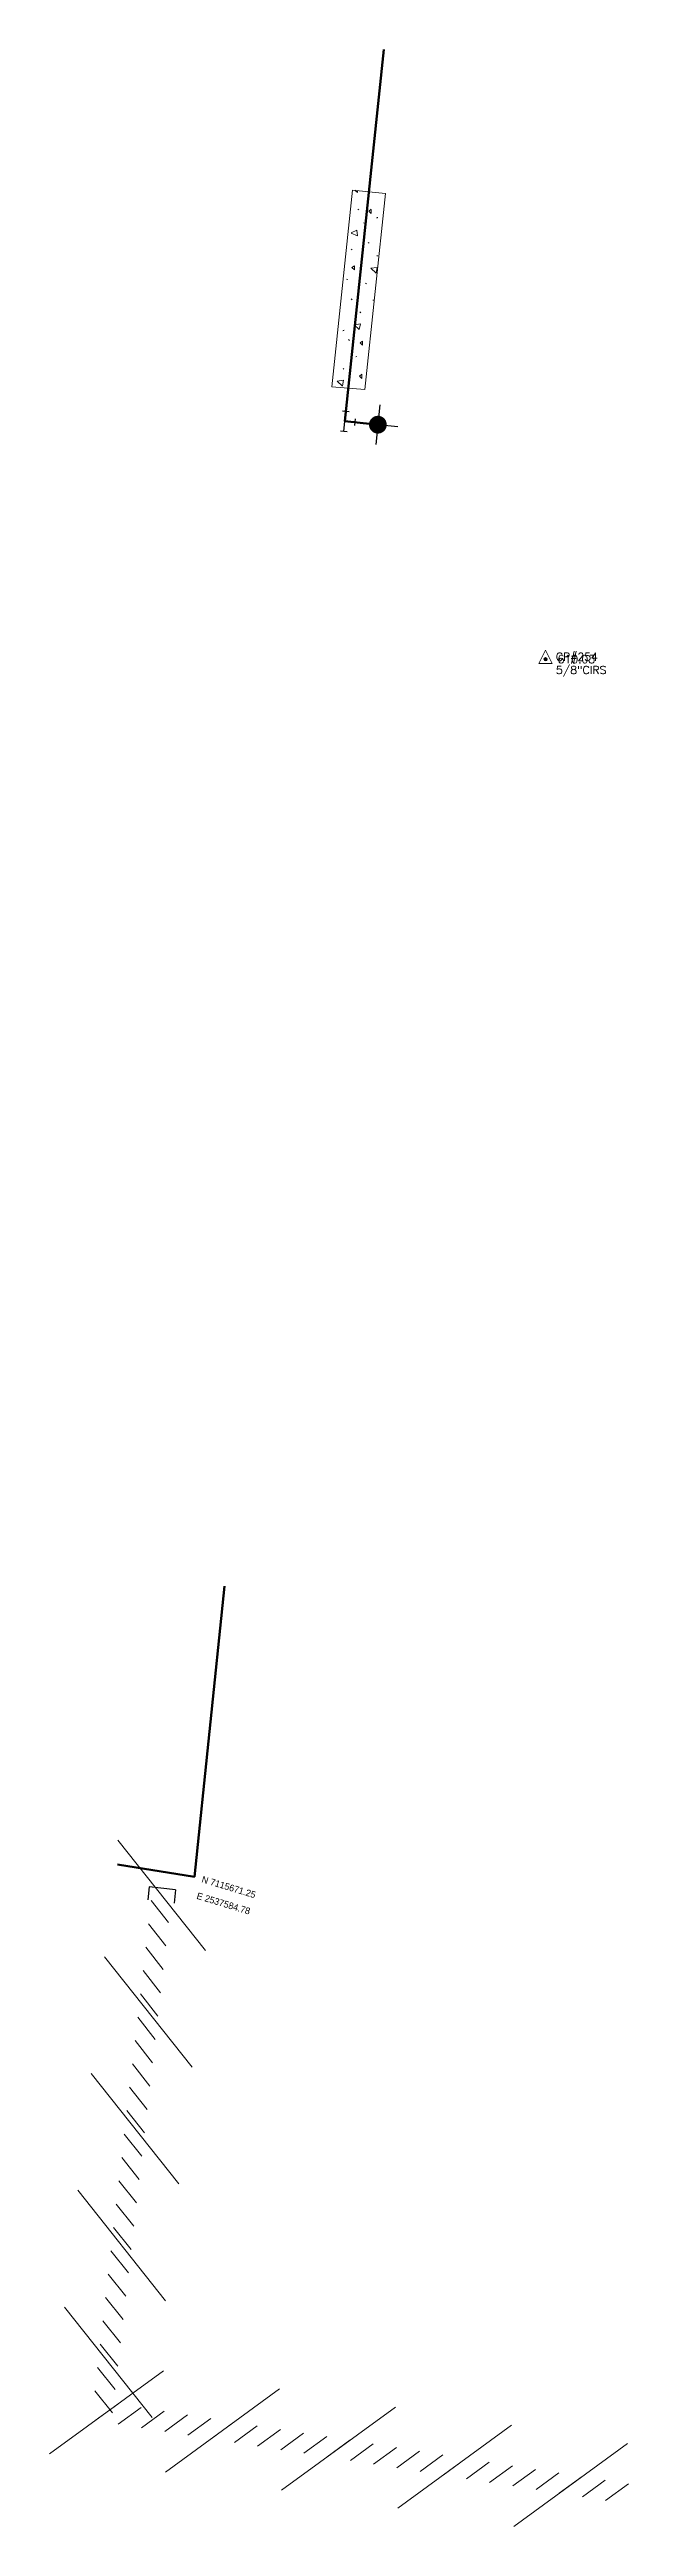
# Model space of a CAD drawing. Extents: x 2536931 to 2538613, y 7112513 to 7131087.
# Drawn here: x 2537567.8 to 2537654.9, y 7115575.2 to 7115948 of the extents above; entities that cross this region are included whole.
import ezdxf

# ---------------------------------------------------------------- set-up
doc = ezdxf.new("R2010")
doc.units = 0
doc.header["$MEASUREMENT"] = 0
for name, color, linetype, lineweight in [('C-FIRE-HYDT-20SCALE', 30, 'Continuous', 30), ('C-WATR-INST-20SCALE', 30, 'Continuous', 30), ('C-WATR-UGND-ABANDON-100', 7, 'Continuous', 13), ('C-WATR-UGND-ABANDON-20', 7, 'Continuous', 13), ('C-WATR-UGND-Crossings', 4, 'Continuous', 53), ('CONCRETE REPAIR', 7, 'Continuous', 13), ('PT', 7, 'Continuous', 0), ('PTELEV', 5, 'Continuous', 0), ('V-CTRL', 2, 'Continuous', 0), ('V-CTRL-DESC', 54, 'Continuous', 0)]:
    doc.layers.add(name, color=color, linetype=linetype, lineweight=lineweight)
doc.styles.add('PTXT', font='romans.shx')
doc.styles.add('ROMANS', font='romans.shx')
doc.styles.add('Style-DEFAULT', font='DEFAULT.shx')

# ---------------------------------------------------------------- blocks, each defined once
blk = doc.blocks.new('CP')
blk.add_hatch(color=256).paths.add_polyline_path([(-0.013, 0, 1), (0.013, 0, 1)])
at = {"linetype": 'Continuous'}
for p, q in [((-0.05, -0.033), (0, 0.067)), ((0, 0.067), (0.05, -0.033)), ((0.05, -0.033), (-0.05, -0.033))]:
    blk.add_line(p, q, dxfattribs=at)
blk.add_circle((0, 0), 0.0125)
blk = doc.blocks.new('*U70')
at = {"layer": 'C-WATR-INST-20SCALE'}
for p, q in [((-1.87, 1.23), (-2.1, -0.76)), ((2.1, 0.76), (-1.87, 1.23)), ((2.1, 0.76), (1.87, -1.23))]:
    blk.add_line(p, q, dxfattribs=at)
blk = doc.blocks.new('GPKLBL_2')
at = {"insert": (6.1, 1.9), "char_height": 1, "attachment_point": 1, "rotation": 343.1363, "line_spacing_factor": 1.56, "style": 'Style-DEFAULT'}
blk.add_mtext('\\C7;N 7115671.25\\PE 2537584.78', dxfattribs=at)
blk = doc.blocks.new('FHP40SC_1')
at = {"layer": 'C-FIRE-HYDT-20SCALE'}
h = blk.add_hatch(color=256, dxfattribs=at)
edge = h.paths.add_edge_path()
edge.add_arc((0, 0), 2.68, 0.00017, 360.00017)
for p, q in [((0, 6.04), (0, 0)), ((-6.04, 0), (6.04, 0))]:
    blk.add_line(p, q, dxfattribs=at)
blk = doc.blocks.new('TP20SC')
at = {"layer": 'C-WATR-INST-20SCALE'}
for p, q in [((-1.54, -0.51), (-1.54, 0.51)), ((-1.54, 0), (0, 0)), ((-0.51, 1.54), (0.51, 1.54)), ((0, 1.54), (0, 0)), ((1.54, 0), (0, 0)), ((1.54, 0.51), (1.54, -0.51))]:
    blk.add_line(p, q, dxfattribs=at)

msp = doc.modelspace()

# ---------------------------------------------------------------- hatches: boundary and pattern name
at = {"layer": 'CONCRETE REPAIR', "lineweight": 0}
h = msp.add_hatch(dxfattribs=at)
h.set_pattern_fill('CONCRT', color=256, style=0)
h.set_pattern_definition([(138.397, (2537600.73195, 7115911.893), (64.42, -56.2236), [0.51306, -104.40484]), (36.2086, (2537600.3483, 7115912.2337), (-45.80876, -32.588947), [0.4682, -99.67027]), (-90.305, (2537600.7261, 7115912.51025), (-1.17249, -64.408015), [0.61725, -91.7486]), (155.054, (2537603.3037, 7115913.8568), (8.28418, -2.47151), [1.0675, -60.0934]), (26.379, (2537602.3358, 7115914.30707), (-105.651476, -51.739872), [0.94593, -129.0613]), (-82.706, (2537603.18325, 7115914.72735), (10.327058, -86.341036), [0.86043, -105.8053]), (136.243, (2537597.7914, 7115910.7394), (8.2842, -2.4715), [1.0675, -18.3626]), (7.8893, (2537597.0203, 7115911.4777), (-19.10277, -3.551975), [0.96335, -84.5412]), (-101.5458, (2537597.9746, 7115911.60996), (-2.534407, -8.495), [0.8712, -97.02627]), (16.5148, (2537599.8225, 7115915.153), (-78.945485, -22.7029), [0.13345, -113.4178]), (139.6636, (2537598.8726, 7115917.5987), (14.033955, -13.43802), [0.1822, -65.9189]), (139.6636, (2537605.0146, 7115912.7545), (14.033955, -13.43802), [0.1822, -65.9189]), (139.6636, (2537602.4769, 7115911.7548), (14.033955, -13.43802), [0.1822, -65.9189]), (-10.112, (2537604.1796, 7115915.8368), (-68.807855, 11.277095), [0.1675, -78.1409]), (139.6636, (2537598.0268, 7115913.2755), (14.033955, -13.43802), [0.1822, -65.9189]), (139.6636, (2537600.946, 7115909.277), (14.033955, -13.43802), [0.1822, -65.9189]), (138.397, (2537602.8181, 7115908.7571), (64.42, -56.2236), [0.51306, -104.40484]), (36.2086, (2537602.4345, 7115909.09774), (-45.80876, -32.588947), [0.4682, -99.67027]), (-90.305, (2537602.8122, 7115909.3743), (-1.17249, -64.408015), [0.61725, -91.7486]), (138.3972, (2537600.8388, 7115916.87694), (64.42, -56.2236), [0.51306, -104.40484]), (36.2086, (2537600.4552, 7115917.2176), (-45.80876, -32.588947), [0.4682, -99.67027]), (-90.305, (2537600.83294, 7115917.4942), (-1.17249, -64.408015), [0.61725, -91.7486]), (16.5148, (2537595.39854, 7115910.6036), (-78.945485, -22.7029), [0.13345, -113.4178]), (16.5148, (2537597.8705, 7115919.03684), (-78.945485, -22.7029), [0.13345, -113.4178])])
h.paths.add_polyline_path([(2537610.25, 7115897.21), (2537615.24, 7115896.8), (2537618.33, 7115926.32), (2537613.36, 7115926.83)])

# ---------------------------------------------------------------- linework, layer by layer
at = {"layer": 'C-WATR-UGND-ABANDON-100'}
for p, q in [((2537578.06, 7115678.5), (2537591.26, 7115661.89)), ((2537576.05, 7115660.94), (2537589.25, 7115644.33)), ((2537574.04, 7115643.38), (2537587.24, 7115626.77)), ((2537572.03, 7115625.81), (2537585.23, 7115609.2)), ((2537570.02, 7115608.25), (2537583.22, 7115591.64)), ((2537567.78, 7115586.15), (2537584.92, 7115598.65)), ((2537585.25, 7115583.42), (2537602.39, 7115595.92)), ((2537602.71, 7115580.69), (2537619.85, 7115593.19)), ((2537620.18, 7115577.96), (2537637.32, 7115590.46)), ((2537637.64, 7115575.22), (2537654.78, 7115587.73))]:
    msp.add_line(p, q, dxfattribs=at)
at = {"layer": 'C-WATR-UGND-ABANDON-20', "linetype": 'Continuous'}
for p, q in [((2537583.06, 7115669.41), (2537585.7, 7115666.09)), ((2537582.66, 7115665.9), (2537585.3, 7115662.58)), ((2537582.26, 7115662.39), (2537584.9, 7115659.06)), ((2537581.85, 7115658.87), (2537584.49, 7115655.55)), ((2537581.45, 7115655.36), (2537584.09, 7115652.04)), ((2537581.05, 7115651.85), (2537583.69, 7115648.53)), ((2537580.25, 7115644.82), (2537582.88, 7115641.5)), ((2537580.65, 7115648.34), (2537583.29, 7115645.01)), ((2537579.84, 7115641.31), (2537582.48, 7115637.99)), ((2537579.44, 7115637.8), (2537582.08, 7115634.48)), ((2537579.04, 7115634.28), (2537581.68, 7115630.96)), ((2537578.64, 7115630.77), (2537581.28, 7115627.45)), ((2537578.23, 7115627.26), (2537580.87, 7115623.94)), ((2537577.83, 7115623.75), (2537580.47, 7115620.43)), ((2537577.43, 7115620.23), (2537580.07, 7115616.91)), ((2537577.03, 7115616.72), (2537579.67, 7115613.4)), ((2537576.63, 7115613.21), (2537579.27, 7115609.89)), ((2537576.22, 7115609.7), (2537578.86, 7115606.37)), ((2537575.82, 7115606.18), (2537578.46, 7115602.86)), ((2537575.42, 7115602.67), (2537578.06, 7115599.35)), ((2537575.02, 7115599.16), (2537577.66, 7115595.84)), ((2537574.62, 7115595.65), (2537577.25, 7115592.32)), ((2537574.64, 7115591.15), (2537578.07, 7115593.65)), ((2537578.13, 7115590.61), (2537581.56, 7115593.11)), ((2537581.62, 7115590.06), (2537585.05, 7115592.56)), ((2537585.12, 7115589.51), (2537588.54, 7115592.01)), ((2537588.61, 7115588.97), (2537592.04, 7115591.47)), ((2537592.1, 7115588.42), (2537595.53, 7115590.92)), ((2537595.6, 7115587.87), (2537599.02, 7115590.38)), ((2537599.09, 7115587.33), (2537602.52, 7115589.83)), ((2537602.58, 7115586.78), (2537606.01, 7115589.28)), ((2537606.07, 7115586.24), (2537609.5, 7115588.74)), ((2537609.57, 7115585.69), (2537613, 7115588.19)), ((2537613.06, 7115585.14), (2537616.49, 7115587.64)), ((2537616.55, 7115584.6), (2537619.98, 7115587.1)), ((2537620.05, 7115584.05), (2537623.47, 7115586.55)), ((2537623.54, 7115583.5), (2537626.97, 7115586)), ((2537627.03, 7115582.96), (2537630.46, 7115585.46)), ((2537630.53, 7115582.41), (2537633.95, 7115584.91)), ((2537634.02, 7115581.86), (2537637.45, 7115584.36)), ((2537637.51, 7115581.32), (2537640.94, 7115583.82)), ((2537641.01, 7115580.77), (2537644.43, 7115583.27)), ((2537644.5, 7115580.23), (2537647.93, 7115582.73)), ((2537647.99, 7115579.68), (2537651.42, 7115582.18)), ((2537651.48, 7115579.13), (2537654.91, 7115581.63))]:
    msp.add_line(p, q, dxfattribs=at)
at = {"layer": 'C-WATR-UGND-Crossings', "linetype": 'Continuous'}
for q in [(2537618.09, 7115947.97), (2537616.4, 7115891.61)]:
    msp.add_line((2537612.22, 7115892.04), q, dxfattribs=at)
at = {"layer": 'C-WATR-UGND-Crossings', "linetype": 'Continuous', "flags": 128}
msp.add_lwpolyline([(2537578.03, 7115674.86), (2537589.6, 7115672.99), (2537594.1, 7115716.71)], dxfattribs=at)
at = {"layer": 'CONCRETE REPAIR', "flags": 128}
msp.add_lwpolyline([(2537610.25, 7115897.21), (2537615.24, 7115896.8), (2537618.33, 7115926.32), (2537613.36, 7115926.83)], close=True, dxfattribs=at)
at = {"layer": 'PT'}
msp.add_point((2537642.44, 7115856.23, 610.03), dxfattribs=at)

# ---------------------------------------------------------------- block references
msp.add_blockref('GPKLBL_2', (2537584.78, 7115671.25))
at = {"layer": 'C-FIRE-HYDT-20SCALE', "xscale": 0.5000000000000001, "yscale": 0.5000000000000001, "zscale": 0.5000000000000001, "rotation": 264.17827192525}
msp.add_blockref('FHP40SC_1', (2537617.2, 7115891.52), dxfattribs=at)
at = {"layer": 'C-WATR-INST-20SCALE', "rotation": 264.0151125977949}
msp.add_blockref('TP20SC', (2537612.22, 7115892.04), dxfattribs=at)
at = {"layer": 'C-WATR-INST-20SCALE'}
msp.add_blockref('*U70', (2537584.66, 7115670.26), dxfattribs=at)
at = {"layer": 'V-CTRL', "xscale": 20, "yscale": 20, "zscale": 20}
msp.add_blockref('CP', (2537642.44, 7115856.23), dxfattribs=at)

# ---------------------------------------------------------------- texts
at = {"layer": 'PTELEV', "style": 'PTXT'}
msp.add_text('610.03', height=1.2, dxfattribs=at).set_placement((2537644.24, 7115855.63, 610.03))
at = {"layer": 'V-CTRL-DESC', "insert": (2537643.99, 7115857.2), "char_height": 1.2, "attachment_point": 1, "style": 'ROMANS'}
msp.add_mtext('CP#254^J5/8"CIRS ', dxfattribs=at)

doc.saveas('drawing.dxf')
